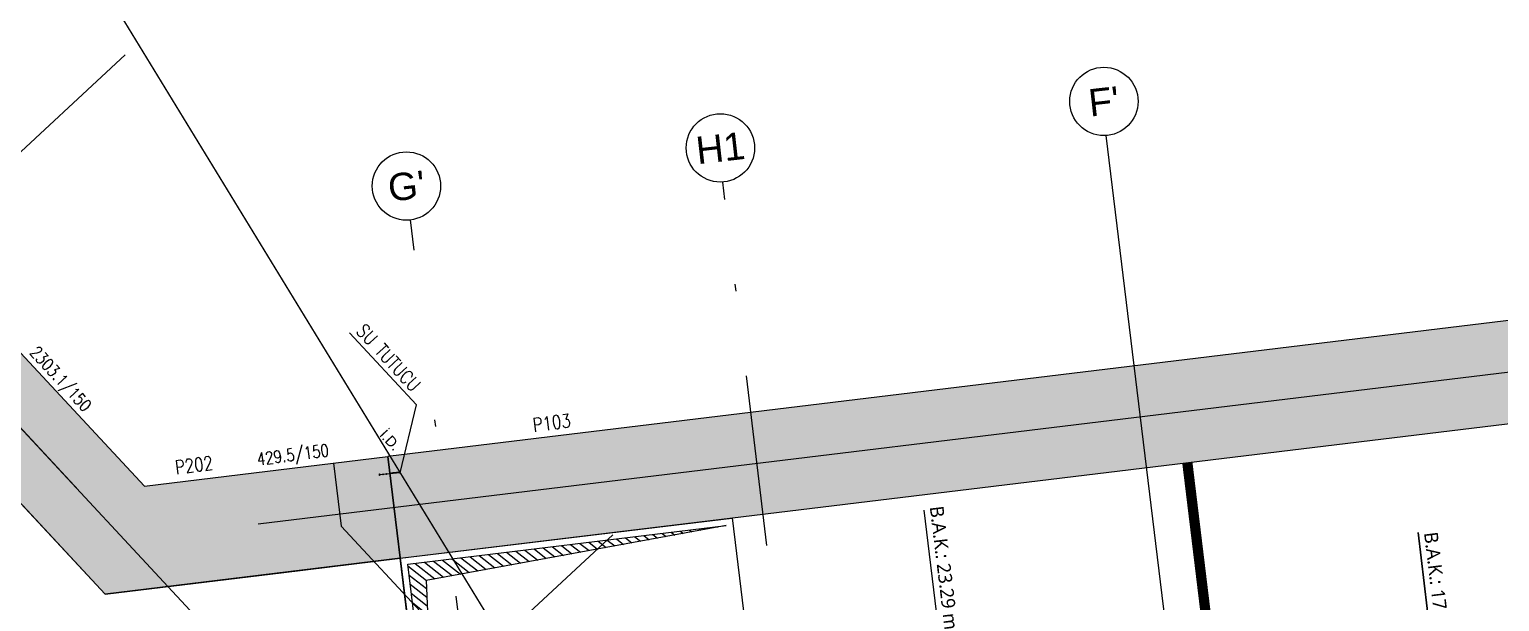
# Model space of a CAD drawing. Header units: millimetres. Extents: x 400382 to 401500, y 4543975 to 4544133.
# Drawn here: x 400429.5 to 400451.01, y 4544092.62 to 4544100.99 of the extents above; entities that cross this region are included whole.
import ezdxf
from ezdxf.enums import TextEntityAlignment as Align

# ---------------------------------------------------------------- set-up
doc = ezdxf.new("R2010")
doc.units = ezdxf.units.MM
for name, pattern in [('ACAD_ISO05W100', [33, 24, -3, 0, -3, 0, -3]), ('AKS', [3, 2.5, -0.25, 0, -0.25]), ('CIZGI', [0.4, 0.25, -0.15]), ('CONTINU', [0]), ('DASHDOT2', [0.5, 0.25, -0.125, 0, -0.125])]:
    doc.linetypes.add(name, pattern=pattern)
for name, color, linetype in [('aks prota', 2, 'AKS'), ('boşluk prota', 2, 'Continuous'), ('boşluk taraması prota', 252, 'Continuous'), ('caks prota', 4, 'Continuous'), ('iderzi_PROTA', 3, 'Continuous'), ('kiriş prota', 6, 'Continuous'), ('kolon tarama prota', 252, 'Continuous'), ('lperde prota', 4, 'Continuous'), ('merdiven prota', 2, 'Continuous'), ('not yazısı prota', 6, 'Continuous'), ('not çizgisi prota', 4, 'Continuous'), ('perde prota', 1, 'Continuous'), ('PRT-AL-TUNEL_EKSENI', 14, 'DASHDOT2'), ('st_s_su tutucu', 2, 'Continuous'), ('st_s_ölçü', 4, 'Continuous'), ('taks prota', 7, 'Continuous'), ('tperde prota', 6, 'Continuous')]:
    doc.layers.add(name, color=color, linetype=linetype)
doc.styles.add('OLCU', font='romanstw.shx')
doc.styles.add('Segoe UI Light_1', font='', dxfattribs={"height": 200})
doc.styles.add('TAKS', font='Arial Unicode.ttf')
doc.styles.add('text25_PROTA', font='Arial.ttf', dxfattribs={"height": 25})
doc.styles.add('tkolon', font='romanstw.shx')
doc.styles.add('TSIMPLEX', font='romanstw.shx')
doc.styles.get('Segoe UI Light_1').set_extended_font_data('Segoe UI Light')
doc.dimstyles.new('1-50', dxfattribs={"dimtxt": 10, "dimasz": 4, "dimexe": 4, "dimexo": 8, "dimgap": 4, "dimtad": 1, "dimdec": 1, "dimrnd": 0.05, "dimzin": 9, "dimdsep": 46, "dimtxsty": 'OLCU', "dimblk1": 'OBLIQUE', "dimblk2": 'OBLIQUE', "dimsah": 1, "dimcen": 2, "dimdle": 4, "dimclrd": 4, "dimclre": 4, "dimclrt": 3, "dimadec": 1, "dimazin": 0, "dimtfac": 1, "dimtdec": 1, "dimtix": 1, "dimtmove": 2, "dimatfit": 3, "dimldrblk": 'OBLIQUE', "dimfxl": 1, "dimtvp": 1, "dimtolj": 1, "dimtzin": 1, "dimarcsym": 0})

# ---------------------------------------------------------------- blocks, each defined once
blk = doc.blocks.new('17.60 mekanik')
at = {"layer": 'kolon tarama prota'}
for p, q in [((134840.8, 65043.8), (134980.5, 64942.3)), ((135013.2, 64918.5), (134840.8, 65043.8)), ((134474.7, 64428.4), (134324.9, 64537.2))]:
    blk.add_line(p, q, dxfattribs=at)
at = {"layer": 'kolon tarama prota', "char_height": 20, "attachment_point": 1, "rotation": 324, "line_spacing_factor": 1.142579, "style": 'Segoe UI Light_1'}
for s, insert, width in [('B.A.K.: 17.29 m', (134858.7, 65066.1), 207.124), ('B.A.K.: 23.29 m', (134338.6, 64562.6), 213.157)]:
    blk.add_mtext(s, dxfattribs=dict(at, insert=insert, width=width))
blk = doc.blocks.new('_Oblique')
at = {"layer": 'st_s_ölçü', "lineweight": -2}
blk.add_line((-0.5, -0.5), (0.5, 0.5), dxfattribs=at)
blk = doc.blocks.new('D')
at = {"layer": 'st_s_su tutucu', "linetype": 'CONTINU', "ltscale": 0.2}
for p, q in [((-39987.8, 52508.2), (-39992.6, 52508.2)), ((-39992.6, 52508.2), (-39992.6, 52507.4)), ((-39992.6, 52507.4), (-39990.6, 52506.1)), ((-39990.6, 52478.7), (-39991.9, 52478.7)), ((-39991.9, 52478.7), (-39991.9, 52477.7)), ((-39991.9, 52477.7), (-39990.6, 52477.7)), ((-39990.6, 52498.5), (-39991.5, 52498.5)), ((-39991.5, 52498.5), (-39991.5, 52497.9)), ((-39991.5, 52497.9), (-39990.6, 52497.9)), ((-39990.6, 52488.5), (-39991.5, 52488.5)), ((-39991.5, 52488.5), (-39991.5, 52487.9)), ((-39991.5, 52487.9), (-39990.6, 52487.9)), ((-39991.5, 52467.9), (-39991.5, 52468.5)), ((-39991.5, 52468.5), (-39990.6, 52468.5)), ((-39990.6, 52506.1), (-39990.6, 52498.5)), ((-39990.6, 52497.9), (-39990.6, 52488.5)), ((-39990.6, 52487.9), (-39990.6, 52478.7)), ((-39990.6, 52468.5), (-39990.6, 52477.7)), ((-39989.8, 52506.1), (-39987.8, 52507.4)), ((-39989.8, 52498.5), (-39989.8, 52506.1)), ((-39988.9, 52498.5), (-39989.8, 52498.5)), ((-39989.8, 52488.5), (-39989.8, 52497.9)), ((-39989.8, 52497.9), (-39988.9, 52497.9)), ((-39988.9, 52488.5), (-39989.8, 52488.5)), ((-39989.8, 52478.7), (-39989.8, 52487.9)), ((-39989.8, 52487.9), (-39988.9, 52487.9)), ((-39988.5, 52478.7), (-39989.8, 52478.7)), ((-39989.8, 52477.7), (-39988.5, 52477.7)), ((-39989.8, 52477.7), (-39989.8, 52468.5)), ((-39989.8, 52468.5), (-39988.9, 52468.5)), ((-39988.9, 52497.9), (-39988.9, 52498.5)), ((-39988.9, 52487.9), (-39988.9, 52488.5)), ((-39988.9, 52468.5), (-39988.9, 52467.9)), ((-39988.5, 52477.7), (-39988.5, 52478.7)), ((-39987.8, 52507.4), (-39987.8, 52508.2)), ((-39992.6, 52449), (-39990.6, 52450.3)), ((-39992.6, 52448.2), (-39992.6, 52449)), ((-39987.8, 52448.2), (-39992.6, 52448.2)), ((-39990.6, 52467.9), (-39991.5, 52467.9)), ((-39991.5, 52457.9), (-39991.5, 52458.5)), ((-39991.5, 52458.5), (-39990.6, 52458.5)), ((-39990.6, 52457.9), (-39991.5, 52457.9)), ((-39990.6, 52458.5), (-39990.6, 52467.9)), ((-39990.6, 52450.3), (-39990.6, 52457.9)), ((-39988.9, 52467.9), (-39989.8, 52467.9)), ((-39989.8, 52467.9), (-39989.8, 52458.5)), ((-39989.8, 52458.5), (-39988.9, 52458.5)), ((-39988.9, 52457.9), (-39989.8, 52457.9)), ((-39989.8, 52457.9), (-39989.8, 52450.3)), ((-39989.8, 52450.3), (-39987.8, 52449)), ((-39988.9, 52458.5), (-39988.9, 52457.9)), ((-39987.8, 52449), (-39987.8, 52448.2))]:
    blk.add_line(p, q, dxfattribs=at)

msp = doc.modelspace()

# ---------------------------------------------------------------- hatches: boundary and pattern name
at = {"layer": 'boşluk taraması prota', "ltscale": 2}
h = msp.add_hatch(dxfattribs=at)
h.set_pattern_fill('ANSI31', color=256, scale=0.03, angle=-83.076, style=0)
h.set_pattern_definition([(321.923994, (399942.09263, 4544740.68775), (0.058741273, 0.074980167), [])])
h.paths.add_polyline_path([(400439.695, 4544093.732), (400435.304, 4544092.931), (400435.437, 4544089.861), (400435.036, 4544093.167)])
at = {"layer": 'kolon tarama prota'}
h = msp.add_hatch(color=256, dxfattribs=at)
h.dxf.hatch_style = 1
h.paths.add_polyline_path([(400440.752, 4544045.263), (400441.059, 4544042.73), (400395.595, 4544091.615), (400416.025, 4544110.616), (400431.188, 4544094.311), (400434.743, 4544094.743), (400434.924, 4544093.254), (400430.611, 4544092.73), (400415.743, 4544108.715), (400397.51, 4544091.758)])
h = msp.add_hatch(color=256, dxfattribs=at)
h.dxf.hatch_style = 1
h.paths.add_polyline_path([(400485.118, 4544034.122), (400477.132, 4544099.89), (400434.743, 4544094.743), (400434.924, 4544093.254), (400475.823, 4544098.22), (400483.38, 4544035.99)])

# ---------------------------------------------------------------- linework, layer by layer
at = {"layer": 'aks prota', "ltscale": 10}
for p, q in [((400524.76, 4543992.599), (400411.764, 4544114.095)), ((400404.625, 4544076.183), (400430.902, 4544100.622)), ((400432.848, 4544093.757), (400479.207, 4544099.387)), ((400432.848, 4544093.757), (400479.207, 4544099.387)), ((400454.214, 4544025.649), (400445.253, 4544099.44)), ((400454.214, 4544025.649), (400445.253, 4544099.44)), ((400442.389, 4544038.001), (400435.078, 4544098.205)), ((400442.389, 4544038.001), (400435.078, 4544098.205)), ((400512.214, 4544006.089), (400428.167, 4544096.459)), ((400411.435, 4544068.861), (400438.034, 4544093.599))]:
    msp.add_line(p, q, dxfattribs=at)
at = {"layer": 'boşluk prota', "ltscale": 0.05}
msp.add_lwpolyline([(400439.695, 4544093.732), (400435.304, 4544092.931), (400435.437, 4544089.861), (400435.036, 4544093.167)], close=True, dxfattribs=at)
at = {"layer": 'caks prota', "ltscale": 0.05}
for centre in [(400445.218, 4544099.939), (400445.218, 4544099.939), (400439.609, 4544099.258), (400439.609, 4544099.258), (400435.018, 4544098.701), (400435.018, 4544098.701)]:
    msp.add_circle(centre, 0.5, dxfattribs=at)
at = {"layer": 'iderzi_PROTA', "linetype": 'ACAD_ISO05W100', "lineweight": 30, "ltscale": 2}
msp.add_lwpolyline([(400434.744, 4544094.743), (400435.407, 4544089.282), (400434.612, 4544089.186), (400434.925, 4544086.61), (400435.12, 4544085.009), (400436.343, 4544083.693), (400435.387, 4544082.804), (400436.178, 4544076.29), (400438.64, 4544073.644), (400436.713, 4544071.852), (400436.713, 4544071.852)], dxfattribs=at)
at = {"layer": 'iderzi_PROTA', "linetype": 'ACAD_ISO05W100', "ltscale": 2}
for points in [[(400434.744, 4544094.743), (400434.925, 4544093.254)], [(400433.949, 4544094.646), (400433.949, 4544094.646), (400434.061, 4544093.723)], [(400434.061, 4544093.723), (400435.285, 4544092.408), (400434.329, 4544091.518)]]:
    msp.add_lwpolyline(points, dxfattribs=at)
at = {"layer": 'kiriş prota'}
for points in [[(400427.491, 4544096.084), (400430.611, 4544092.73), (400433.186, 4544093.043), (400434.925, 4544093.254), (400434.307, 4544093.179), (400434.307, 4544093.179)], [(400439.782, 4544093.844), (400440.264, 4544089.872), (400435.407, 4544089.282), (400434.925, 4544093.254), (400439.777, 4544093.843)]]:
    msp.add_lwpolyline(points, dxfattribs=at)
at = {"layer": 'perde prota'}
for points in [[(400440.752, 4544045.263), (400441.059, 4544042.73), (400395.595, 4544091.615), (400416.025, 4544110.616), (400431.188, 4544094.311), (400434.743, 4544094.743), (400434.924, 4544093.254), (400430.611, 4544092.73), (400415.743, 4544108.715), (400397.51, 4544091.758)], [(400485.118, 4544034.122), (400477.132, 4544099.89), (400434.744, 4544094.743), (400434.925, 4544093.254), (400475.823, 4544098.22), (400483.38, 4544035.99)]]:
    msp.add_lwpolyline(points, close=True, dxfattribs=at)
at = {"layer": 'PRT-AL-TUNEL_EKSENI', "ltscale": 10}
msp.add_line((400447.668, 4544032.687), (400439.645, 4544098.759), dxfattribs=at)
at = {"layer": 'st_s_ölçü', "color": 3, "linetype": 'CIZGI', "lineweight": 30, "ltscale": 50, "const_width": 0.15}
msp.add_lwpolyline([(400482.868, 4544040.213), (400476.553, 4544047.003), (400474.32, 4544046.729), (400473.888, 4544050.288), (400473.888, 4544050.288), (400473.755, 4544051.38), (400472.564, 4544051.236), (400470.878, 4544065.114), (400464.029, 4544064.282), (400463.737, 4544066.684), (400462.546, 4544066.539), (400463.071, 4544062.215), (400457.413, 4544061.528), (400456.212, 4544071.41), (400461.871, 4544072.097), (400461.254, 4544077.161), (400448.748, 4544075.642), (400446.439, 4544094.653)], dxfattribs=at)

# ---------------------------------------------------------------- block references
at = {"layer": 'merdiven prota', "xscale": 0.01, "yscale": 0.01, "zscale": 0.01, "rotation": 312.9239939574316}
msp.add_blockref('17.60 mekanik', (399055.222, 4544638.047), dxfattribs=at)
at = {"layer": 'st_s_ölçü', "xscale": 0.004999999999999998, "yscale": 0.004999999999999998, "zscale": 0.004999999999999998, "rotation": 276.923994370424}
msp.add_blockref('D', (400198.4, 4543864.37), dxfattribs=at)

# ---------------------------------------------------------------- texts
at = {"layer": 'iderzi_PROTA', "linetype": 'ACAD_ISO05W100', "style": 'text25_PROTA'}
msp.add_text('İ.D.', height=0.15, rotation=312.924, dxfattribs=at).set_placement((400434.611, 4544095.051))
msp.add_text('İ.D.', height=0.15, rotation=312.924, dxfattribs=at).set_placement((400434.611, 4544095.051))
at = {"layer": 'lperde prota', "style": 'tkolon', "width": 0.8}
for s, rotation, p in [('2303.1/150', 312.5635, (400429.562, 4544096.317)), ('429.5/150', 7.3933, (400432.829, 4544094.702))]:
    msp.add_text(s, height=0.18, rotation=rotation, dxfattribs=at).set_placement(p, align=Align.MIDDLE_LEFT)
at = {"layer": 'not yazısı prota', "ltscale": 0.05, "style": 'TSIMPLEX', "width": 0.8}
msp.add_text('SU TUTUCU', height=0.2, rotation=312.924, dxfattribs=at).set_placement((400434.269, 4544096.565))
at = {"layer": 'taks prota', "style": 'TAKS'}
for s, p in [("F'", (400445.218, 4544099.939)), ("F'", (400445.218, 4544099.939)), ('H1', (400439.609, 4544099.258)), ('H1', (400439.609, 4544099.258)), ("G'", (400435.018, 4544098.701)), ("G'", (400435.018, 4544098.701))]:
    msp.add_text(s, height=0.4, rotation=6.4292, dxfattribs=at).set_placement(p, align=Align.MIDDLE_CENTER)
at = {"layer": 'tperde prota', "style": 'tkolon', "width": 0.8}
for s, p in [('P103', (400436.867, 4544095.202)), ('P202', (400431.633, 4544094.583))]:
    msp.add_text(s, height=0.2, rotation=7.3933, dxfattribs=at).set_placement(p, align=Align.MIDDLE_LEFT)

# ---------------------------------------------------------------- leaders
at = {"layer": 'not çizgisi prota'}
msp.add_leader([(400434.925, 4544094.507), (400435.165, 4544095.5), (400434.186, 4544096.554)], dimstyle='1-50', override={"dimasz": 12, "dimgap": 4, "dimtad": 0}, dxfattribs=at)

doc.saveas('drawing.dxf')
